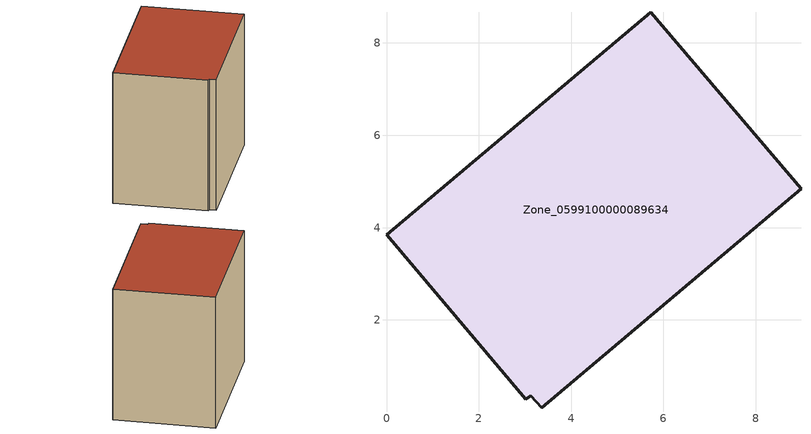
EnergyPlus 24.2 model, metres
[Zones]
Zone_0599100000089634
 floor ground (C_G): 3.13,0.36 3.01,0.28 0,3.85 5.73,8.67 8.98,4.84 3.36,0.09 z0
 wall outside (C_F): 8.98,4.84 5.73,8.67 0,3.85 3.01,0.28 3.13,0.36 3.36,0.09 8.98,4.84 z0:6.97
 roof outside (C_R): 3.36,0.09 8.98,4.84 5.73,8.67 0,3.85 3.01,0.28 3.13,0.36 z6.97
[BUILDING]
Pand.0599100000089634: North Axis=0; Terrain=City; Loads Convergence Tolerance Value=0.04; Temperature Convergence Tolerance Value=0.4; Solar Distribution=FullExterior; Maximum Number of Warmup Days=25; Minimum Number of Warmup Days=1
[Site:Location]
Rotterdam.The.Hague.AP_ZH_NLD Design_Conditions: Latitude=51.96; Longitude=4.45; Time Zone=1; Elevation=-4.5
[SITE:GROUNDTEMPERATURE:BUILDINGSURFACE]
18, 18, 18, 18, 18, 18, 18, 18, 18, 18, 18, 18
[MATERIAL] Thermal Absorptance=0.9; Solar Absorptance=0.7; Visible Absorptance=0.7
Name | Roughness | Thickness | Conductivity | Density | Specific Heat
G.TI.1946 | MediumSmooth | 0.15 | 1 | 540 | 1210
F.TI.1946 | Rough | 0.3 | 0.857143 | 1920 | 840
R.TI.1946 | MediumRough | 0.2 | 0.1 | 1500 | 1000
[CONSTRUCTION]
C_G: G.TI.1946
C_F: F.TI.1946
C_R: R.TI.1946
[ZONE]
Zone_0599100000089634: Type=1; Multiplier=1; Ceiling Height=Autocalculate; Volume=Autocalculate; Floor Area=autocalculate; Part of Total Floor Area=Yes
[ZONEINFILTRATION:DESIGNFLOWRATE]
Infil_Zone_0599100000089634: Zone or ZoneList or Space or SpaceList=Zone_0599100000089634; Schedule=AlwaysOn; Design Flow Rate Calculation Method=Flow/Area; Flow Rate per Floor Area=0.003; Constant Term Coefficient=1; Temperature Term Coefficient=0; Velocity Term Coefficient=0; Velocity Squared Term Coefficient=0
[HVACTEMPLATE:ZONE:IDEALLOADSAIRSYSTEM]
Zone_0599100000089634: Maximum Heating Supply Air Temperature=50; Minimum Cooling Supply Air Temperature=13; Maximum Heating Supply Air Humidity Ratio=0.0156; Minimum Cooling Supply Air Humidity Ratio=0.0077; Heating Limit=NoLimit; Cooling Limit=NoLimit; Dehumidification Control Type=ConstantSensibleHeatRatio; Cooling Sensible Heat Ratio=0.7; Dehumidification Setpoint=60; Humidification Control Type=None; Humidification Setpoint=30; Outdoor Air Method=None; Outdoor Air Flow Rate per Person=0.00944; Outdoor Air Flow Rate per Zone Floor Area=0; Outdoor Air Flow Rate per Zone=0; Demand Controlled Ventilation Type=None; Outdoor Air Economizer Type=NoEconomizer; Heat Recovery Type=None; Sensible Heat Recovery Effectiveness=0.7; Latent Heat Recovery Effectiveness=0.65
[ZONECONTROL:THERMOSTAT]
ThermostatControl_Zone_0599100000089634: Zone or ZoneList=Zone_0599100000089634; Control Type Schedule=DualSetpointControlType; Control 1=Thermostat_Zone_0599100000089634; Temperature Difference Between Cutout And Setpoint=0
[THERMOSTATSETPOINT:DUALSETPOINT]
Thermostat_Zone_0599100000089634: Heating Setpoint Temperature Schedule=HeatingSetpoint_Zone_0599100000089634; Cooling Setpoint Temperature Schedule=CoolingSetpoint_Zone_0599100000089634
[SCHEDULE:COMPACT]
HeatingSetpoint_Zone_0599100000089634: Through: 12/31, For: AllDays, Until: 24:00, 21
CoolingSetpoint_Zone_0599100000089634: Through: 12/31, For: AllDays, Until: 24:00, 24
DualSetpointControlType: Through: 12/31, For: AllDays, Until: 24:00, 4
AlwaysOn: Through: 12/31, For: AllDays, Until: 24:00, 1
